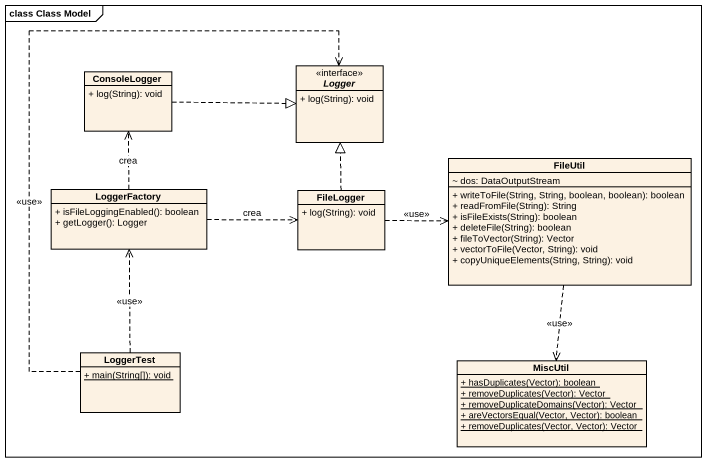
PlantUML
@startuml
mainframe class Class Model
hide circle
hide empty members
skinparam classAttributeIconSize 0
class ConsoleLogger {
  + log(String): void
}
interface Logger <<interface>> {
  + log(String): void
}
class FileUtil {
  ~ dos: DataOutputStream
  + writeToFile(String, String, boolean, boolean): boolean
  + readFromFile(String): String
  + isFileExists(String): boolean
  + deleteFile(String): boolean
  + fileToVector(String): Vector
  + vectorToFile(Vector, String): void
  + copyUniqueElements(String, String): void
}
class LoggerFactory {
  + isFileLoggingEnabled(): boolean
  + getLogger(): Logger
}
class FileLogger {
  + log(String): void
}
class LoggerTest {
  {static} + main(String[]): void
}
class MiscUtil {
  {static} + hasDuplicates(Vector): boolean
  {static} + removeDuplicates(Vector): Vector
  {static} + removeDuplicateDomains(Vector): Vector
  {static} + areVectorsEqual(Vector, Vector): boolean
  {static} + removeDuplicates(Vector, Vector): Vector
}
ConsoleLogger .right.|> Logger
FileUtil ..> MiscUtil : <<use>>
LoggerFactory .up.> ConsoleLogger : crea
LoggerFactory .right.> FileLogger : crea
FileLogger .up.|> Logger
FileLogger .right.> FileUtil : <<use>>
LoggerTest .up.> Logger : <<use>>
LoggerTest .up.> LoggerFactory : <<use>>
@enduml
